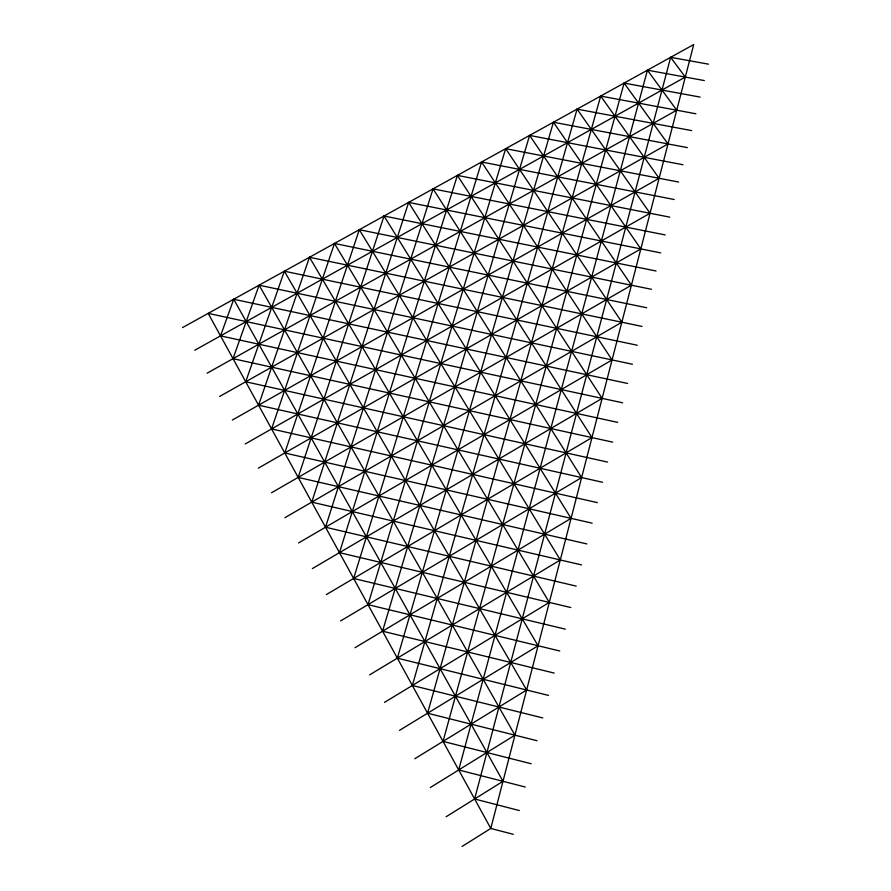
<?xml version="1.0" encoding="UTF-8"?>
<svg xmlns="http://www.w3.org/2000/svg" width="891" height="891" viewBox="0 0 891 891"><rect width="100%" height="100%" fill="white"/><g stroke="black" fill="none" stroke-linecap="round" stroke-linejoin="round"><path stroke-width="1.34" d="M708.49 64.174L670.645 57.325L474.625 798.982L519.319 810.543M704.336 80.558L647.445 70.177L458.709 769.969L525.278 787.02M700.148 97.097L624.123 83.086L443.027 741.39L531.181 763.743M695.916 113.781L600.679 96.072L427.58 713.223L537.017 740.722M691.65 130.609L577.112 109.114L412.355 685.48L542.786 717.934M687.34 147.605L553.422 122.234L397.353 658.148L548.5 695.392M682.996 164.746L529.599 135.421L382.562 631.196L554.157 673.073M678.608 182.042L505.665 148.674L367.994 604.644L559.76 650.998M674.186 199.506L481.597 161.995L353.638 578.459L565.295 629.146M669.72 217.137L457.395 175.393L339.471 552.654L570.775 607.517M665.209 234.923L433.071 188.859L325.516 527.216L576.199 586.111M660.665 252.877L408.624 202.402L311.75 502.123L581.578 564.916M656.066 270.998L384.032 216.012L298.173 477.387L586.891 543.933M651.432 289.297L359.318 229.7L284.786 452.984L592.159 523.173M646.743 307.763L334.47 243.455L271.577 428.927L597.36 502.613M642.021 326.418L309.478 257.287L258.557 405.182L602.528 482.254M637.254 345.24L284.363 271.198L245.704 381.771L607.629 462.095M632.432 364.241L259.103 285.187L233.03 358.672L612.685 442.148M627.565 383.442L233.72 299.242L220.523 335.874L617.697 422.379M462.084 846.45L490.785 828.441L693.721 44.55L182.51 327.587M446.09 816.769L502.992 781.307L233.72 299.242M430.331 787.521L514.931 735.175L259.103 285.187M414.816 758.731L526.626 690.002L284.363 271.198M399.524 730.353L538.086 645.763L309.478 257.287M384.466 702.398L549.302 602.427L334.47 243.455M369.62 674.855L560.294 559.96L359.318 229.7M354.997 647.701L571.064 518.35L384.032 216.012M340.574 620.949L581.623 477.576L408.624 202.402M326.373 594.575L591.969 437.592L433.071 188.859M312.362 568.581L602.127 398.388L457.395 175.393M298.552 542.953L612.072 359.931L481.597 161.995M284.931 517.682L621.84 322.219L505.665 148.674M271.51 492.768L631.418 285.209L529.599 135.421M258.267 468.187L640.818 248.901L553.422 122.234M245.214 443.952L650.04 213.261L577.112 109.114M232.328 420.051L659.106 178.278L600.679 96.072M219.62 396.462L667.994 143.941L624.123 83.086M207.08 373.195L676.726 110.206L647.445 70.177M194.717 350.241L685.302 77.083L670.645 57.325M622.653 402.81L208.182 313.376L490.785 828.441L513.294 834.31"/></g></svg>
